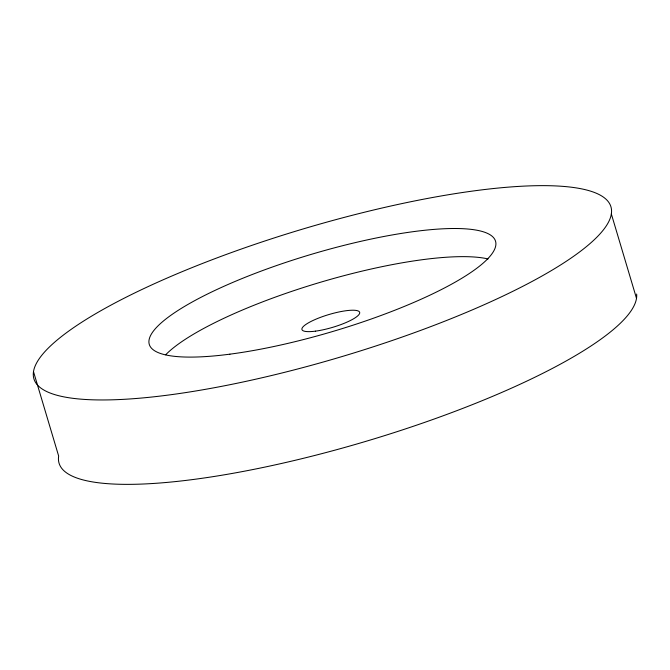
<?xml version="1.0" encoding="UTF-8"?>
<svg xmlns="http://www.w3.org/2000/svg" width="670" height="670" viewBox="0 0 670 670"><rect width="100%" height="100%" fill="white"/><g stroke="black" fill="none" stroke-linecap="round" stroke-linejoin="round"><path stroke-width="1" d="M611.341 213.948A301.056 66.698 -16.6 0 1 168.254 395.066A301.056 66.698 -16.6 0 1 187.667 269.39A301.056 66.698 -16.6 0 1 611.341 213.948L636.5 298.343M33.5 371.657L58.659 456.052A301.056 66.698 -16.6 0 0 345.234 447.309A301.056 66.698 -16.6 0 0 636.642 294.046M165.666 354.782A180.632 40.016 -16.6 0 1 320 282.397A180.632 40.016 -16.6 0 1 488.053 258.955M229.919 354.162A180.632 40.016 -16.6 0 0 495.775 245.488A180.632 40.016 -16.6 0 0 241.569 278.753A180.632 40.016 -16.6 0 0 229.919 354.162M315.394 331.156A30.108 6.667 -16.6 0 0 359.698 313.049A30.108 6.667 -16.6 0 0 317.329 318.593A30.108 6.667 -16.6 0 0 315.394 331.156"/></g></svg>
